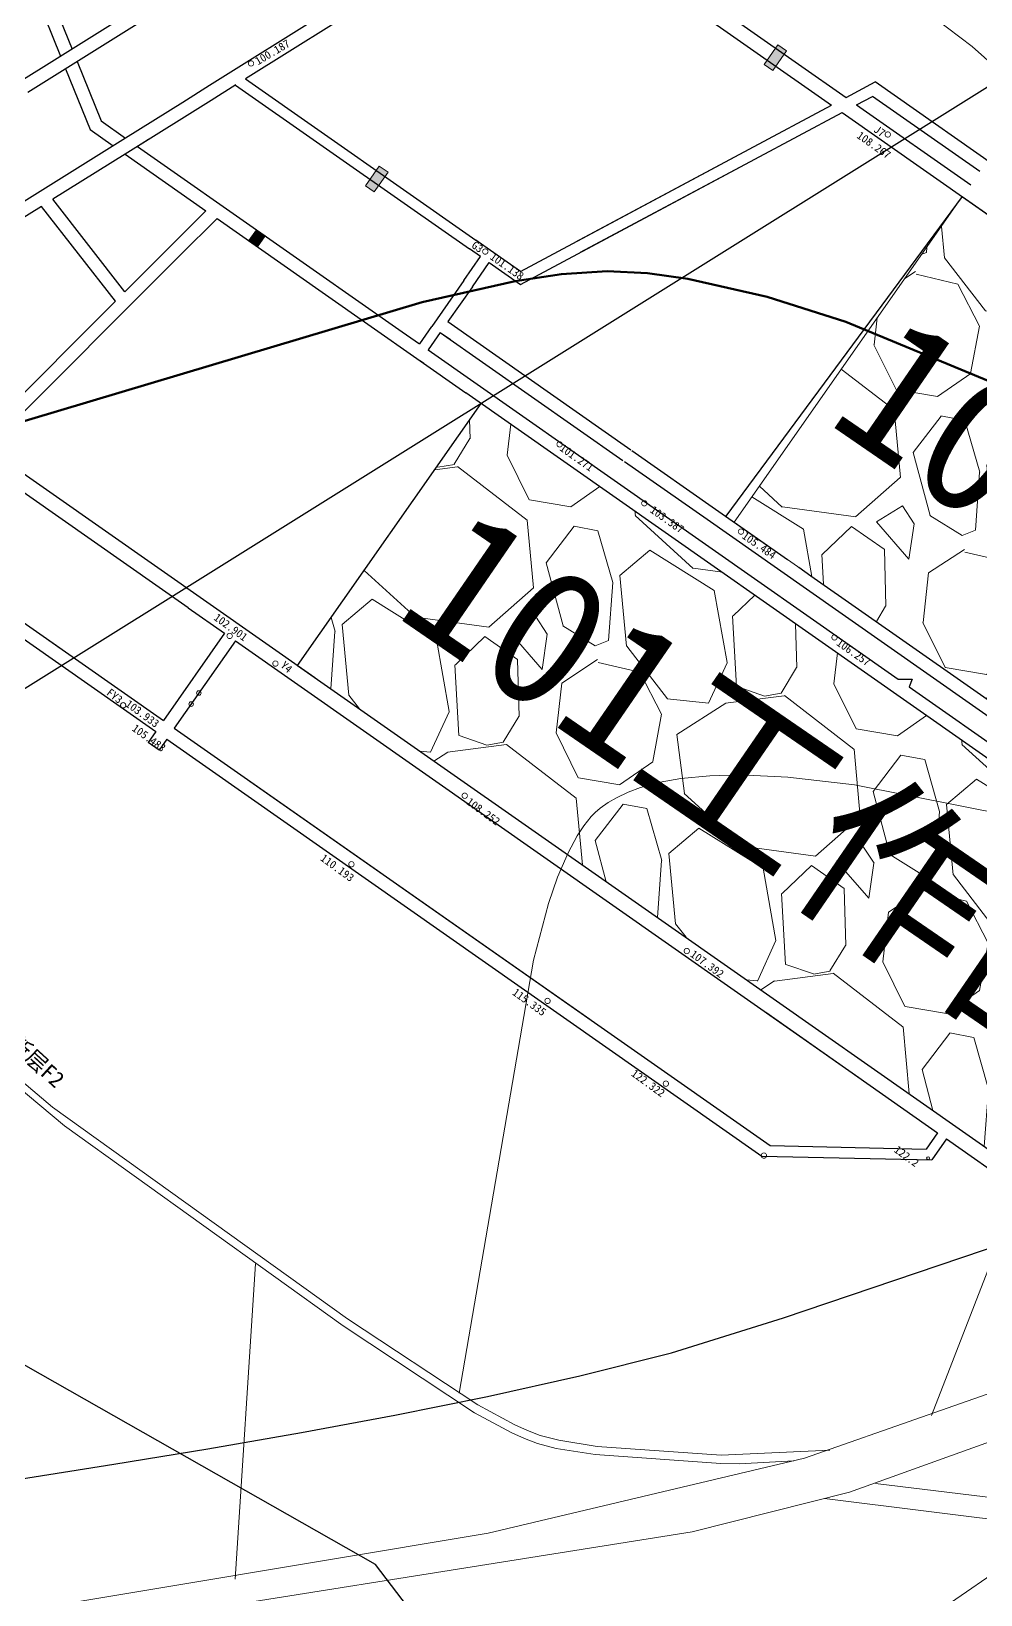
# Model space of a CAD drawing. Header units: inches. Extents: x 36473197 to 36486087, y 3899343 to 3911260.
# Drawn here: x 36482522 to 36482878, y 3903207 to 3903793 of the extents above; entities that cross this region are included whole.
import ezdxf

# ---------------------------------------------------------------- set-up
doc = ezdxf.new("R2010")
doc.units = ezdxf.units.IN
doc.header["$MEASUREMENT"] = 0
doc.layers.get('0').update_dxf_attribs({"lineweight": 0})
doc.layers.get('Defpoints').update_dxf_attribs({"lineweight": 0})
for name, color, linetype, lineweight in [('4煤底板等值线', 7, 'Continuous', 0), ('向北背斜轴', 7, 'Continuous', 0), ('四盘区辅运巷', 7, 'Continuous', 0), ('密闭墙', 7, 'Continuous', 0), ('导线点', 7, 'Continuous', 0), ('巷道注记', 7, 'Continuous', 0), ('采掘图', 7, 'Continuous', 0), ('采空区', 7, 'Continuous', 0)]:
    doc.layers.add(name, color=color, linetype=linetype, lineweight=lineweight)
for name, color, linetype, lineweight, true_color in [('保护煤柱', 7, 'Continuous', 0, 0xff0042), ('巷道1', 7, 'Continuous', 0, 0x2d2d2d), ('断层', 9, 'Continuous', 0, 0x808080), ('断层上盘', 1, 'Continuous', 0, 0xff0000), ('断层下盘', 1, 'Continuous', 0, 0xff0000), ('水闸墙', 3, 'Continuous', 0, 0x00ff00)]:
    doc.layers.add(name, color=color, linetype=linetype, lineweight=lineweight, true_color=true_color)
doc.styles.add('仿宋', font='simfang.ttf')
doc.styles.add('宋体', font='SIMSUN.TTC')
doc.styles.add('新宋体', font='SIMSUN.TTC')
doc.styles.add('黑体', font='simhei.ttf')
doc.linetypes.add('保护煤柱', pattern='A,0.0195,-0.001,[6,西北矿业高家堡煤矿2022年采掘接续图(2022.8.14).shx,S=1.01575e-06,R=0,X=0,Y=0],0.0195', length=0.04)
doc.linetypes.add('断层上盘', pattern='A,0.01,-0.00215,[5,西北矿业高家堡煤矿2022年采掘接续图(2022.8.14).shx,S=3.07087e-07,R=0,X=0,Y=0],-0.00185,0.01', length=0.024)
doc.linetypes.add('断层下盘', pattern='A,0.01,-0.002,[1,西北矿业高家堡煤矿2022年采掘接续图(2022.8.14).shx,S=5.56693e-06,R=0,X=0,Y=0],0,[2,西北矿业高家堡煤矿2022年采掘接续图(2022.8.14).shx,S=5.56693e-06,R=0,X=0,Y=0],0,[3,西北矿业高家堡煤矿2022年采掘接续图(2022.8.14).shx,S=5.56693e-06,R=0,X=0,Y=0],0,[4,西北矿业高家堡煤矿2022年采掘接续图(2022.8.14).shx,S=5.56693e-06,R=0,X=0,Y=0],-0.002,0.01', length=0.024)
doc.dimstyles.get("Standard").update_dxf_attribs({"dimtxt": 30, "dimasz": 20, "dimexe": 0.18, "dimexo": 0.0625, "dimgap": 0.09, "dimtad": 1, "dimdec": 0, "dimzin": 0, "dimdsep": 46, "dimtxsty": '仿宋', "dimcen": 0.09, "dimclrd": 150, "dimclre": 150, "dimadec": 0, "dimazin": 0, "dimtfac": 1, "dimtdec": 0, "dimtofl": 0, "dimtmove": 0, "dimatfit": 3, "dimfxl": 1, "dimtolj": 1, "dimtzin": 0, "dimlwd": 0, "dimarcsym": 0})

# ---------------------------------------------------------------- blocks, each defined once
blk = doc.blocks.new('lr_block_453')
at = {"color": 7, "const_width": 0.3}
blk.add_lwpolyline([(1, 0), (0.97, 0.26), (0.87, 0.5), (0.71, 0.71), (0.5, 0.87), (0.26, 0.97), (0, 1), (-0.26, 0.97), (-0.5, 0.87), (-0.71, 0.71), (-0.87, 0.5), (-0.97, 0.26), (-1, 0), (-0.97, -0.26), (-0.87, -0.5), (-0.71, -0.71), (-0.5, -0.87), (-0.26, -0.97), (0, -1), (0.26, -0.97), (0.5, -0.87), (0.71, -0.71), (0.87, -0.5), (0.97, -0.26), (1, 0)], dxfattribs=at)
blk = doc.blocks.new('lr_block_454')
at = {"color": 7, "const_width": 0.3}
blk.add_lwpolyline([(1, 0), (0.97, 0.26), (0.87, 0.5), (0.71, 0.71), (0.5, 0.87), (0.26, 0.97), (0, 1), (-0.26, 0.97), (-0.5, 0.87), (-0.71, 0.71), (-0.87, 0.5), (-0.97, 0.26), (-1, 0), (-0.97, -0.26), (-0.87, -0.5), (-0.71, -0.71), (-0.5, -0.87), (-0.26, -0.97), (0, -1), (0.26, -0.97), (0.5, -0.87), (0.71, -0.71), (0.87, -0.5), (0.97, -0.26), (1, 0)], dxfattribs=at)
blk = doc.blocks.new('lr_block_457')
at = {"color": 7, "const_width": 0.3}
blk.add_lwpolyline([(1, 0), (0.97, 0.26), (0.87, 0.5), (0.71, 0.71), (0.5, 0.87), (0.26, 0.97), (0, 1), (-0.26, 0.97), (-0.5, 0.87), (-0.71, 0.71), (-0.87, 0.5), (-0.97, 0.26), (-1, 0), (-0.97, -0.26), (-0.87, -0.5), (-0.71, -0.71), (-0.5, -0.87), (-0.26, -0.97), (0, -1), (0.26, -0.97), (0.5, -0.87), (0.71, -0.71), (0.87, -0.5), (0.97, -0.26), (1, 0)], dxfattribs=at)
blk = doc.blocks.new('lr_block_464')
at = {"color": 7, "const_width": 0.3}
blk.add_lwpolyline([(1, 0), (0.97, 0.26), (0.87, 0.5), (0.71, 0.71), (0.5, 0.87), (0.26, 0.97), (0, 1), (-0.26, 0.97), (-0.5, 0.87), (-0.71, 0.71), (-0.87, 0.5), (-0.97, 0.26), (-1, 0), (-0.97, -0.26), (-0.87, -0.5), (-0.71, -0.71), (-0.5, -0.87), (-0.26, -0.97), (0, -1), (0.26, -0.97), (0.5, -0.87), (0.71, -0.71), (0.87, -0.5), (0.97, -0.26), (1, 0)], dxfattribs=at)
blk = doc.blocks.new('lr_block_492')
at = {"color": 7, "const_width": 0.3}
blk.add_lwpolyline([(1, 0), (0.97, 0.26), (0.87, 0.5), (0.71, 0.71), (0.5, 0.87), (0.26, 0.97), (0, 1), (-0.26, 0.97), (-0.5, 0.87), (-0.71, 0.71), (-0.87, 0.5), (-0.97, 0.26), (-1, 0), (-0.97, -0.26), (-0.87, -0.5), (-0.71, -0.71), (-0.5, -0.87), (-0.26, -0.97), (0, -1), (0.26, -0.97), (0.5, -0.87), (0.71, -0.71), (0.87, -0.5), (0.97, -0.26), (1, 0)], dxfattribs=at)
blk = doc.blocks.new('lr_block_499')
at = {"color": 7, "const_width": 0.3}
blk.add_lwpolyline([(1, 0), (0.97, 0.26), (0.87, 0.5), (0.71, 0.71), (0.5, 0.87), (0.26, 0.97), (0, 1), (-0.26, 0.97), (-0.5, 0.87), (-0.71, 0.71), (-0.87, 0.5), (-0.97, 0.26), (-1, 0), (-0.97, -0.26), (-0.87, -0.5), (-0.71, -0.71), (-0.5, -0.87), (-0.26, -0.97), (0, -1), (0.26, -0.97), (0.5, -0.87), (0.71, -0.71), (0.87, -0.5), (0.97, -0.26), (1, 0)], dxfattribs=at)
blk = doc.blocks.new('lr_block_506')
at = {"color": 7, "const_width": 0.3}
blk.add_lwpolyline([(1, 0), (0.97, 0.26), (0.87, 0.5), (0.71, 0.71), (0.5, 0.87), (0.26, 0.97), (0, 1), (-0.26, 0.97), (-0.5, 0.87), (-0.71, 0.71), (-0.87, 0.5), (-0.97, 0.26), (-1, 0), (-0.97, -0.26), (-0.87, -0.5), (-0.71, -0.71), (-0.5, -0.87), (-0.26, -0.97), (0, -1), (0.26, -0.97), (0.5, -0.87), (0.71, -0.71), (0.87, -0.5), (0.97, -0.26), (1, 0)], dxfattribs=at)
blk = doc.blocks.new('lr_block_546')
at = {"color": 7, "const_width": 0.3}
blk.add_lwpolyline([(1, 0), (0.97, 0.26), (0.87, 0.5), (0.71, 0.71), (0.5, 0.87), (0.26, 0.97), (0, 1), (-0.26, 0.97), (-0.5, 0.87), (-0.71, 0.71), (-0.87, 0.5), (-0.97, 0.26), (-1, 0), (-0.97, -0.26), (-0.87, -0.5), (-0.71, -0.71), (-0.5, -0.87), (-0.26, -0.97), (0, -1), (0.26, -0.97), (0.5, -0.87), (0.71, -0.71), (0.87, -0.5), (0.97, -0.26), (1, 0)], dxfattribs=at)
blk = doc.blocks.new('lr_block_554')
at = {"color": 7, "const_width": 0.3}
blk.add_lwpolyline([(1, 0), (0.97, 0.26), (0.87, 0.5), (0.71, 0.71), (0.5, 0.87), (0.26, 0.97), (0, 1), (-0.26, 0.97), (-0.5, 0.87), (-0.71, 0.71), (-0.87, 0.5), (-0.97, 0.26), (-1, 0), (-0.97, -0.26), (-0.87, -0.5), (-0.71, -0.71), (-0.5, -0.87), (-0.26, -0.97), (0, -1), (0.26, -0.97), (0.5, -0.87), (0.71, -0.71), (0.87, -0.5), (0.97, -0.26), (1, 0)], dxfattribs=at)
blk = doc.blocks.new('lr_block_556')
at = {"color": 7, "const_width": 0.3}
blk.add_lwpolyline([(1, 0), (0.97, 0.26), (0.87, 0.5), (0.71, 0.71), (0.5, 0.87), (0.26, 0.97), (0, 1), (-0.26, 0.97), (-0.5, 0.87), (-0.71, 0.71), (-0.87, 0.5), (-0.97, 0.26), (-1, 0), (-0.97, -0.26), (-0.87, -0.5), (-0.71, -0.71), (-0.5, -0.87), (-0.26, -0.97), (0, -1), (0.26, -0.97), (0.5, -0.87), (0.71, -0.71), (0.87, -0.5), (0.97, -0.26), (1, 0)], dxfattribs=at)
blk = doc.blocks.new('临时经纬仪导线点_1')
at = {"color": 7, "const_width": 0.3}
blk.add_lwpolyline([(1, 0), (0.97, 0.26), (0.87, 0.5), (0.71, 0.71), (0.5, 0.87), (0.26, 0.97), (0, 1), (-0.26, 0.97), (-0.5, 0.87), (-0.71, 0.71), (-0.87, 0.5), (-0.97, 0.26), (-1, 0), (-0.97, -0.26), (-0.87, -0.5), (-0.71, -0.71), (-0.5, -0.87), (-0.26, -0.97), (0, -1), (0.26, -0.97), (0.5, -0.87), (0.71, -0.71), (0.87, -0.5), (0.97, -0.26), (1, 0)], dxfattribs=at)
blk = doc.blocks.new('临时经纬仪导线点_1_1_1_1')
at = {"color": 7, "const_width": 0.3}
blk.add_lwpolyline([(1, 0), (0.97, 0.26), (0.87, 0.5), (0.71, 0.71), (0.5, 0.87), (0.26, 0.97), (0, 1), (-0.26, 0.97), (-0.5, 0.87), (-0.71, 0.71), (-0.87, 0.5), (-0.97, 0.26), (-1, 0), (-0.97, -0.26), (-0.87, -0.5), (-0.71, -0.71), (-0.5, -0.87), (-0.26, -0.97), (0, -1), (0.26, -0.97), (0.5, -0.87), (0.71, -0.71), (0.87, -0.5), (0.97, -0.26), (1, 0)], dxfattribs=at)
blk = doc.blocks.new('lr_block_136')
at = {"color": 7, "const_width": 0.6}
blk.add_lwpolyline([(0.01, 0), (0, 0.01)], dxfattribs=at)
blk = doc.blocks.new('*D205')
at = {"layer": 'Defpoints', "color": 0, "transparency": 16777216}
for p in [(36485936.09, 3904772.87), (36482207.75, 3899448.44), (36482358.83, 3899342.66)]:
    blk.add_point(p, dxfattribs=at)
at = {"layer": '四盘区辅运巷', "color": 150, "lineweight": -2, "transparency": 16777216}
for p, q in [((36485936.14, 3904772.84), (36486087.31, 3904666.98)), ((36482207.81, 3899448.41), (36482358.98, 3899342.55))]:
    blk.add_line(p, q, dxfattribs=at)
at = {"layer": '四盘区辅运巷', "color": 150, "lineweight": 0, "transparency": 16777216}
blk.add_line((36486075.69, 3904650.7), (36482370.3, 3899359.04), dxfattribs=at)
at = {"layer": '四盘区辅运巷', "color": 150, "transparency": 16777216}
for points in [[(36486072.96, 3904652.61), (36486078.42, 3904648.79), (36486087.16, 3904667.08)], [(36482367.57, 3899360.95), (36482373.03, 3899357.13), (36482358.83, 3899342.66)]]:
    blk.add_solid(points, dxfattribs=at)
at = {"layer": '四盘区辅运巷', "color": 0, "transparency": 16777216, "insert": (36484210.49, 3902013.62), "char_height": 30, "attachment_point": 5, "rotation": 54.99908, "style": '仿宋'}
blk.add_mtext('\\A1;650', dxfattribs=at)

msp = doc.modelspace()

# ---------------------------------------------------------------- hatches: boundary and pattern name
at = {"layer": '水闸墙'}
h = msp.add_hatch(color=7, dxfattribs=at)
h.set_gradient(color1=(0, 255, 0), color2=(0, 255, 0), one_color=1)
h.paths.add_polyline_path([(36482800.41, 3903778.22), (36482805.57, 3903785.59), (36482802.29, 3903787.89), (36482797.13, 3903780.51)], flags=17)
h = msp.add_hatch(color=7, dxfattribs=at)
h.set_gradient(color1=(0, 255, 0), color2=(0, 255, 0), one_color=1)
h.paths.add_polyline_path([(36482800.41, 3903778.22), (36482805.57, 3903785.59), (36482802.29, 3903787.89), (36482797.13, 3903780.51)], flags=17)
h = msp.add_hatch(color=7, dxfattribs=at)
h.set_gradient(color1=(0, 255, 0), color2=(0, 255, 0), one_color=1)
h.paths.add_polyline_path([(36482650.89, 3903732.75), (36482656.05, 3903740.12), (36482652.77, 3903742.41), (36482647.61, 3903735.04)], flags=17)
h = msp.add_hatch(color=7, dxfattribs=at)
h.set_gradient(color1=(0, 255, 0), color2=(0, 255, 0), one_color=1)
h.paths.add_polyline_path([(36482650.89, 3903732.75), (36482656.05, 3903740.12), (36482652.77, 3903742.41), (36482647.61, 3903735.04)], flags=17)
at = {"layer": '采空区'}
h = msp.add_hatch(dxfattribs=at)
h.set_pattern_fill('GRAVEL', color=160, scale=105.790118, angle=-45.00004, style=0)
h.set_pattern_definition([(148.011827392, (68596872.307, -13823009.514), (-1084.5972532358, 668.1492536708), [14.23257937, -1409.02790148]), (104.968780616, (68596860.2353, -13823001.974), (324.60542222537, -1231.83032385526), [24.42355305, -2417.93098663]), (52.509486966, (68596853.927, -13822978.3794), (-962.3304480337, -1243.8860362498), [17.2213618, -1704.91699648]), (187.272728894, (68596820.7174, -13822942.34), (2102.03324767324, 263.1870727482), [22.2411029, -2201.86876955]), (212.832694066, (68596798.655, -13822945.1556), (1158.3562619836, 741.3383686664), [21.80916186, -2159.1099997]), (277.272728894, (68596780.33, -13822956.9803), (-263.1870727482, 2102.03324767324), [22.2411029, -2201.86876955]), (317.693280355, (68596783.1454, -13822979.0424), (-1280.6230671857, 1170.6969212542), [29.41272083, -2911.85698693]), (352.254368263, (68596804.8977, -13822998.84), (2420.61081370132, -325.1753159775), [27.7686366, -2749.09602793]), (41.428605503, (68596832.413, -13823002.5826), (1207.43395219005, 1072.25659396515), [22.31642548, -2209.32856695]), (95.235398197, (68596849.145, -13822987.816), (97.870433537, -1164.3841181808), [25.4776458, -1248.40407042]), (142.396477686, (68596846.8206, -13822962.4448), (-1366.43778832802, 1048.145169176), [32.9481208, -3261.86639243]), (58.813114722, (68596837.86, -13823045.665), (496.519811386, 839.4937490794), [11.24559538, -1113.31878876]), (91.468274278, (68596843.6837, -13823036.0447), (30.4242278625, -1391.1191068693), [21.39467617, -2118.07806326]), (144.99903989, (68596843.136, -13823014.66), (-104.18323661, -18.36851547), [14.96094433, -134.64887587]), (123.197630402, (68596854.352, -13823005.16), (300.20905056, -484.1791521155), [8.05676384, -797.61677474]), (211.800449374, (68596849.94, -13822998.418), (294.181194363, 159.288783014), [11.39391312, -558.30330943]), (310.96279642, (68596840.257, -13823004.422), (263.472019624, -275.812678895), [18.50575962, -598.35133172]), (81.56409107, (68596852.39, -13823018.397), (-67.446205674, -226.734988688), [13.38149787, -321.15623022]), (296.388580222, (68596839.2867, -13822937.992), (496.2348645101, -986.7268196989), [18.74600898, -1855.85966514]), (350.34521583, (68596847.6185, -13822954.7846), (-1219.489664585, 214.679276294), [15.7268648, -1556.95630813]), (213.197630402, (68596873.225, -13823014.723), (484.1791521155, 300.20905056), [16.11342188, -789.5601167]), (263.609499554, (68596859.742, -13823023.5455), (128.86455515155, 1096.9379125064), [18.74600898, -1855.85966514]), (259.44299467, (68596774.693, -13822949.38), (116.523895881, 557.653213987), [18.07741543, -885.7937524]), (214.774180457, (68596771.381, -13822967.152), (1054.1730253733, 722.9698531985), [15.14681757, -1499.53716794]), (346.800449375, (68596769.226, -13823034.133), (557.653213987, -116.523895881), [16.11342188, -789.5601167]), (297.353064525, (68596784.9135, -13823037.813), (-655.5236475241, 1280.9080140618), [17.73370334, -1755.63182905]), (349.44299467, (68596760.225, -13822983.084), (-557.653213987, 116.523895881), [9.03870772, -894.8324601]), (21.30897236, (68596768.124, -13823027.882), (398.364430973, 177.657298482), [5.39423814, -534.03163993]), (85.96279642, (68596773.15, -13823025.922), (-49.077690206, -330.918225299), [21.80916186, -414.37467045]), (106.008045845, (68596774.6845, -13823004.167), (287.8683912895, -1023.4638506347), [20.21120212, -2000.90617204]), (223.68910741, (68596830.88, -13823006.075), (189.997957753, 140.920267546), [15.25726246, -366.17443387]), (273.156266475, (68596819.848, -13823016.6144), (103.8982897342, -1807.85205331037), [26.63731707, -2637.08980142]), (340.94443579, (68596821.314, -13823043.211), (-802.7567181436, 288.1533381656), [10.89172743, -1078.2842042]), (9.9990399, (68596831.61, -13823046.77), (85.81472114, 122.55175208), [6.3474071, -99.4427113]), (40.255477052, (68596777.443, -13823001.532), (-655.8085944002, -545.3125547165), [14.6967864, -1454.9865081]), (328.011827393, (68596788.659, -13822992.035), (1084.5972532358, -668.1492536708), [28.46515874, -1394.7953221]), (279.9990399, (68596812.8, -13823007.11), (122.55175208, -85.81472114), [27.50543078, -78.28468762]), (245.303886357, (68596817.5776, -13823034.202), (-545.5975015926, -1170.4119743781), [16.72689878, -1655.96174163]), (174.053643987, (68596810.589, -13823049.399), (-435.101461909, 30.7091747386), [15.40325282, -754.76043433]), (127.645015252, (68596795.2687, -13823047.8034), (-1390.83415999324, 1795.7963409158), [25.07913442, -2482.83845253]), (95.425118628, (68596779.951, -13823027.9454), (-134.60746447276, 1372.75059140138), [26.5320559, -2626.6706156])])
h.paths.add_polyline_path([(36482871.38, 3903730.96), (36482785.92, 3903608.92), (36483093.97, 3903393.21), (36483190.19, 3903507.73)], flags=17)
h = msp.add_hatch(color=7, dxfattribs=at)
h.set_gradient(color1=(0, 255, 0), color2=(0, 255, 0), one_color=1)
h.paths.add_polyline_path([(36482607.09, 3903712.15), (36482609.96, 3903716.24), (36482606.68, 3903718.54), (36482603.81, 3903714.44)], flags=17)
h = msp.add_hatch(dxfattribs=at)
h.set_pattern_fill('GRAVEL', color=160, scale=105.790118, angle=-45.00004, style=0)
h.set_pattern_definition([(148.011827392, (68596716.324, -13822946.686), (-1084.5972532358, 668.1492536708), [14.23257937, -1409.02790148]), (104.968780616, (68596704.2526, -13822939.1464), (324.60542222537, -1231.83032385526), [24.42355305, -2417.93098663]), (52.509486966, (68596697.944, -13822915.5516), (-962.3304480337, -1243.8860362498), [17.2213618, -1704.91699648]), (187.272728894, (68596664.7347, -13822879.5123), (2102.03324767324, 263.1870727482), [22.2411029, -2201.86876955]), (212.832694066, (68596642.6725, -13822882.328), (1158.3562619836, 741.3383686664), [21.80916186, -2159.1099997]), (277.272728894, (68596624.347, -13822894.1525), (-263.1870727482, 2102.03324767324), [22.2411029, -2201.86876955]), (317.693280355, (68596627.1627, -13822916.2147), (-1280.6230671857, 1170.6969212542), [29.41272083, -2911.85698693]), (352.254368263, (68596648.915, -13822936.0124), (2420.61081370132, -325.1753159775), [27.7686366, -2749.09602793]), (41.428605503, (68596676.43, -13822939.755), (1207.43395219005, 1072.25659396515), [22.31642548, -2209.32856695]), (95.235398197, (68596693.163, -13822924.988), (97.870433537, -1164.3841181808), [25.4776458, -1248.40407042]), (142.396477686, (68596690.838, -13822899.617), (-1366.43778832802, 1048.145169176), [32.9481208, -3261.86639243]), (58.813114722, (68596681.878, -13822982.837), (496.519811386, 839.4937490794), [11.24559538, -1113.31878876]), (91.468274278, (68596687.701, -13822973.217), (30.4242278625, -1391.1191068693), [21.39467617, -2118.07806326]), (144.99903989, (68596687.15, -13822951.83), (-104.18323661, -18.36851547), [14.96094433, -134.64887587]), (123.197630402, (68596698.369, -13822942.332), (300.20905056, -484.1791521155), [8.05676384, -797.61677474]), (211.800449374, (68596693.958, -13822935.59), (294.181194363, 159.288783014), [11.39391312, -558.30330943]), (310.96279642, (68596684.274, -13822941.595), (263.472019624, -275.812678895), [18.50575962, -598.35133172]), (81.56409107, (68596696.406, -13822955.57), (-67.446205674, -226.734988688), [13.38149787, -321.15623022]), (296.388580222, (68596683.304, -13822875.164), (496.2348645101, -986.7268196989), [18.74600898, -1855.85966514]), (350.34521583, (68596691.636, -13822891.957), (-1219.489664585, 214.679276294), [15.7268648, -1556.95630813]), (213.197630402, (68596717.243, -13822951.895), (484.1791521155, 300.20905056), [16.11342188, -789.5601167]), (263.609499554, (68596703.759, -13822960.718), (128.86455515155, 1096.9379125064), [18.74600898, -1855.85966514]), (259.44299467, (68596618.71, -13822886.553), (116.523895881, 557.653213987), [18.07741543, -885.7937524]), (214.774180457, (68596615.398, -13822904.324), (1054.1730253733, 722.9698531985), [15.14681757, -1499.53716794]), (346.800449375, (68596613.243, -13822971.306), (557.653213987, -116.523895881), [16.11342188, -789.5601167]), (297.353064525, (68596628.931, -13822974.985), (-655.5236475241, 1280.9080140618), [17.73370334, -1755.63182905]), (349.44299467, (68596604.242, -13822920.256), (-557.653213987, 116.523895881), [9.03870772, -894.8324601]), (21.30897236, (68596612.14, -13822965.055), (398.364430973, 177.657298482), [5.39423814, -534.03163993]), (85.96279642, (68596617.166, -13822963.094), (-49.077690206, -330.918225299), [21.80916186, -414.37467045]), (106.008045845, (68596618.702, -13822941.339), (287.8683912895, -1023.4638506347), [20.21120212, -2000.90617204]), (223.68910741, (68596674.898, -13822943.248), (189.997957753, 140.920267546), [15.25726246, -366.17443387]), (273.156266475, (68596663.865, -13822953.7866), (103.8982897342, -1807.85205331037), [26.63731707, -2637.08980142]), (340.94443579, (68596665.332, -13822980.384), (-802.7567181436, 288.1533381656), [10.89172743, -1078.2842042]), (9.9990399, (68596675.63, -13822983.94), (85.81472114, 122.55175208), [6.3474071, -99.4427113]), (40.255477052, (68596621.46, -13822938.7045), (-655.8085944002, -545.3125547165), [14.6967864, -1454.9865081]), (328.011827393, (68596632.676, -13822929.2075), (1084.5972532358, -668.1492536708), [28.46515874, -1394.7953221]), (279.9990399, (68596656.82, -13822944.29), (122.55175208, -85.81472114), [27.50543078, -78.28468762]), (245.303886357, (68596661.595, -13822971.3744), (-545.5975015926, -1170.4119743781), [16.72689878, -1655.96174163]), (174.053643987, (68596654.606, -13822986.571), (-435.101461909, 30.7091747386), [15.40325282, -754.76043433]), (127.645015252, (68596639.286, -13822984.9756), (-1390.83415999324, 1795.7963409158), [25.07913442, -2482.83845253]), (95.425118628, (68596623.9684, -13822965.1177), (-134.60746447276, 1372.75059140138), [26.5320559, -2626.6706156])])
h.paths.add_polyline_path([(36482907.65, 3903355.2), (36482976.47, 3903453.5), (36482690.94, 3903653.44), (36482622.11, 3903555.14)], flags=17)

# ---------------------------------------------------------------- linework, layer by layer
at = {"layer": '4煤底板等值线', "color": 7, "linetype": 'Continuous', "lineweight": 0, "flags": 128}
for points in [[(36482856.66, 3903801.21), (36482875.21, 3903787.31), (36482901.73, 3903763.49)], [(36483005.34, 3903475.75), (36482830.96, 3903510.38), (36482806, 3903513.28), (36482788.12, 3903514.08), (36482776.74, 3903513.8), (36482765.87, 3903512.74), (36482758.12, 3903511.34), (36482750.76, 3903509.35), (36482746.11, 3903507.64), (36482741.7, 3903505.57), (36482738.57, 3903503.75), (36482735.62, 3903501.66), (36482733.78, 3903500.07), (36482732.29, 3903498.51), (36482729.53, 3903495.04), (36482727.02, 3903491.21), (36482723.62, 3903484.92), (36482719.65, 3903475.74), (36482716.21, 3903465.85), (36482710.58, 3903444.65), (36482682.72, 3903282.27)], [(36482859.87, 3903273.84), (36482884.56, 3903337.26)], [(36482606.39, 3903330.81), (36482598.68, 3903212.47)], [(36482847.01, 3903189.85), (36482906.71, 3903230.91)]]:
    msp.add_lwpolyline(points, dxfattribs=at)
at = {"layer": '保护煤柱', "color": 1, "linetype": '保护煤柱', "lineweight": 30, "ltscale": 3750, "true_color": 0xff0000, "flags": 128}
for points in [[(36482990.62, 3903840.59), (36482500.83, 3903534.65), (36482382.52, 3903366.2)], [(36482647.76, 3902060.56), (36482909, 3902378.83), (36482956.41, 3902506), (36482967.2, 3902803.66), (36482651.34, 3903218.03), (36482471.44, 3903320.2), (36482308.23, 3903404.63), (36482047.72, 3903470.73), (36481910.21, 3903412.08), (36481645.42, 3902905.61), (36481168.13, 3902890.49)], [(36481383.77, 3903121.94), (36481402.76, 3903122.03), (36481439.41, 3903122.25), (36481476.06, 3903122.65), (36481494.09, 3903122.9), (36481512.1, 3903123.29), (36481530.1, 3903123.94), (36481548.06, 3903125.04), (36481571.49, 3903127.54), (36481594.86, 3903130.67), (36481618.21, 3903134.06), (36481641.56, 3903137.51), (36481660.14, 3903140.21), (36481678.74, 3903142.67), (36481697.36, 3903144.74), (36481716.02, 3903146.15), (36481727.09, 3903146.47), (36481738.17, 3903146.44), (36481749.24, 3903146.09), (36481760.28, 3903145.35), (36481781.09, 3903142.63), (36481801.82, 3903139.22), (36481822.53, 3903135.72), (36481843.27, 3903132.54), (36481849.79, 3903131.59), (36481856.31, 3903130.77), (36481859.58, 3903130.44), (36481862.84, 3903130.18), (36481869.37, 3903129.99), (36481873.93, 3903130.25), (36481878.49, 3903130.75), (36481883.03, 3903131.42), (36481887.54, 3903132.25), (36481895.15, 3903134), (36481902.68, 3903136.03), (36481910.18, 3903138.26), (36481917.64, 3903140.61), (36481925.7, 3903143.22), (36481933.74, 3903145.86), (36481941.79, 3903148.49), (36481949.85, 3903151.05), (36481956.33, 3903152.99), (36481962.83, 3903154.87), (36481969.35, 3903156.68), (36481975.89, 3903158.43), (36481991.27, 3903162.26), (36482006.72, 3903165.83), (36482022.22, 3903169.23), (36482037.74, 3903172.46), (36482063.19, 3903177.42), (36482088.69, 3903182.11), (36482114.22, 3903186.62), (36482139.77, 3903191.01), (36482173.02, 3903196.64), (36482206.28, 3903202.18), (36482239.56, 3903207.6), (36482272.85, 3903212.91), (36482301.24, 3903217.29), (36482329.64, 3903221.61), (36482358.05, 3903225.89), (36482386.45, 3903230.15), (36482410.48, 3903233.76), (36482434.5, 3903237.37), (36482458.52, 3903241), (36482482.53, 3903244.65), (36482517.86, 3903250.05), (36482553.17, 3903255.6), (36482588.43, 3903261.37), (36482623.65, 3903267.48), (36482658.55, 3903273.99), (36482693.35, 3903281.03), (36482727.98, 3903288.74), (36482762.34, 3903297.46), (36482804.41, 3903310.52), (36482846.19, 3903324.61), (36482887.95, 3903338.77), (36482929.97, 3903352.06), (36482955.86, 3903359.02), (36482981.93, 3903365.33), (36483008.12, 3903371.13), (36483034.43, 3903376.33), (36483051.96, 3903379.22), (36483069.52, 3903381.94), (36483087.07, 3903384.75), (36483104.56, 3903387.82), (36483107.98, 3903388.43), (36483111.39, 3903389.07), (36483114.78, 3903389.8), (36483118.11, 3903390.7), (36483120.52, 3903391.56), (36483122.9, 3903392.5), (36483125.28, 3903393.46), (36483127.67, 3903394.38), (36483132.97, 3903395.98), (36483138.33, 3903397.39), (36483143.71, 3903398.74), (36483149.08, 3903400.15), (36483156.43, 3903402.34), (36483163.75, 3903404.68), (36483171.03, 3903407.09), (36483178.3, 3903409.57), (36483190.52, 3903413.89), (36483202.73, 3903418.22), (36483214.98, 3903422.44), (36483227.33, 3903426.41), (36483243.48, 3903430.88), (36483251.62, 3903432.85), (36483259.8, 3903434.65), (36483268, 3903436.22), (36483276.24, 3903437.54), (36483280.36, 3903438.08), (36483284.5, 3903438.52), (36483292.8, 3903438.99), (36483307.66, 3903438.03), (36483322.52, 3903436.42), (36483329.92, 3903435.74), (36483333.6, 3903435.48), (36483337.27, 3903435.31), (36483340.93, 3903435.25), (36483344.57, 3903435.31), (36483346.39, 3903435.4), (36483348.2, 3903435.55), (36483350, 3903435.74), (36483351.8, 3903436.02), (36483353.93, 3903436.48), (36483356.06, 3903437.04), (36483358.17, 3903437.68), (36483360.26, 3903438.35), (36483365.61, 3903440.24), (36483370.87, 3903442.33), (36483376.06, 3903444.63), (36483381.19, 3903447.1), (36483391.27, 3903452.49), (36483401.07, 3903458.38)]]:
    msp.add_lwpolyline(points, dxfattribs=at)
at = {"layer": '向北背斜轴', "color": 1, "lineweight": 100, "true_color": 0xff0000, "flags": 128}
msp.add_lwpolyline([(36483352.22, 3903436.63), (36483206.26, 3903484.28), (36482886.33, 3903659.71), (36482827.83, 3903683.99), (36482798.29, 3903693.36), (36482768.48, 3903700.12), (36482753.43, 3903702.21), (36482738.24, 3903703.05), (36482721.08, 3903701.89), (36482703.75, 3903699.29), (36482668.8, 3903691.37), (36482510.15, 3903644.05)], dxfattribs=at)
at = {"layer": '密闭墙'}
for p, q in [((36482826.37, 3903762.48, -0.2), (36482830.63, 3903759.5)), ((36482675.66, 3903680, -0.2), (36482679.43, 3903677.37)), ((36482668.2, 3903669.36), (36482669.43, 3903668.49)), ((36482671.07, 3903673.45, -0.2), (36482672.3, 3903672.59))]:
    msp.add_line(p, q, dxfattribs=at)
at = {"layer": '导线点', "color": 1, "linetype": 'Continuous', "true_color": 0xff0000}
msp.add_circle((36482556.7, 3903540.23, -0.2), 1, dxfattribs=at)
at = {"layer": '导线点', "color": 7, "linetype": 'Continuous', "lineweight": 0}
for centre, radius in [((36482582.19, 3903540.66, -0.2), 0.847), ((36482582.21, 3903540.67), 0.847), ((36482585.1, 3903544.81, -0.2), 0.847), ((36482858.61, 3903370.34, -0.2), 0.54)]:
    msp.add_circle(centre, radius, dxfattribs=at)
at = {"layer": '巷道1', "color": 7, "linetype": 'Continuous', "lineweight": 30}
for p, q in [((36482592.88, 3903820.86, -0.2), (36482510.23, 3903769.21, -0.2)), ((36482519.46, 3903817.67, -0.2), (36482533.23, 3903783.59, -0.2)), ((36482523.77, 3903820.36, -0.2), (36482537.54, 3903786.28, -0.2)), ((36482653.49, 3903806.92, -0.2), (36482602.59, 3903775.11, -0.2)), ((36482765.36, 3903805.2, -0.2), (36482822.42, 3903765.25, -0.2)), ((36482773.33, 3903806.33, -0.2), (36482827.86, 3903768.15, -0.2)), ((36482571.98, 3903801.9, -0.2), (36482520.94, 3903770.01, -0.2)), ((36482632.73, 3903799.84, -0.2), (36482589.1, 3903772.58, -0.2)), ((36482539.44, 3903781.57, -0.2), (36482548.42, 3903759.33, -0.2)), ((36482535.13, 3903778.88, -0.2), (36482544.34, 3903756.08, -0.2)), ((36482602.59, 3903775.11, -0.2), (36482688.93, 3903714.65, -0.2)), ((36482589.1, 3903772.58, -0.2), (36482579.04, 3903766.29, -0.2)), ((36482598.92, 3903772.82, -0.2), (36482589.7, 3903767.06, -0.2)), ((36482598.9, 3903772.81, -0.2), (36482663.4, 3903727.65, -0.2)), ((36482827.86, 3903768.15), (36482838.73, 3903773.96)), ((36483309.11, 3903444.61), (36482838.73, 3903773.96)), ((36482579.04, 3903766.29, -0.2), (36482557.61, 3903752.9, -0.2)), ((36482589.7, 3903767.06, -0.2), (36482579.71, 3903760.81, -0.2)), ((36482791.56, 3903748.77), (36482822.43, 3903765.26)), ((36482791.56, 3903748.77), (36482822.43, 3903765.26)), ((36482831.81, 3903765.39), (36482837.74, 3903768.56)), ((36482831.81, 3903765.39, -0.2), (36482874.6, 3903735.42, -0.2)), ((36482878.05, 3903740.34), (36482837.74, 3903768.56)), ((36482548.42, 3903759.33, -0.2), (36482557.61, 3903752.9, -0.2)), ((36482579.71, 3903760.81, -0.2), (36482557.45, 3903746.91, -0.2)), ((36482793.59, 3903744.98), (36482826.38, 3903762.5)), ((36482793.59, 3903744.98), (36482826.38, 3903762.5)), ((36482826.37, 3903762.48, -0.2), (36482986.76, 3903650.18, -0.2)), ((36482557.61, 3903752.9, -0.2), (36482442.6, 3903681.03, -0.2)), ((36482544.34, 3903756.08, -0.2), (36482553, 3903750.02, -0.2)), ((36482566.21, 3903752.38, -0.2), (36482562.06, 3903749.78, -0.2)), ((36482557.45, 3903746.91, -0.2), (36482530.3, 3903729.94, -0.2)), ((36482557.45, 3903746.91, -0.2), (36482587.76, 3903725.68, -0.2)), ((36482562.06, 3903749.78, -0.2), (36482661.35, 3903680.26, -0.2)), ((36482705.71, 3903702.9), (36482791.56, 3903748.77)), ((36482726.25, 3903713.88), (36482791.56, 3903748.77)), ((36482705.71, 3903698.02), (36482793.59, 3903744.98)), ((36482728.28, 3903710.08), (36482793.59, 3903744.98)), ((36482557.37, 3903695.29, -0.2), (36482530.3, 3903729.94, -0.2)), ((36482526.04, 3903727.28, -0.2), (36482404.7, 3903651.46, -0.2)), ((36482553.81, 3903691.73, -0.2), (36482526.04, 3903727.28, -0.2)), ((36482574.53, 3903712.46, -0.2), (36482587.76, 3903725.68, -0.2)), ((36482578.12, 3903708.98, -0.2), (36482591.9, 3903722.78, -0.2)), ((36482591.9, 3903722.78, -0.2), (36482631.35, 3903695.16, -0.2)), ((36482663.4, 3903727.65, -0.2), (36482686.64, 3903711.37, -0.2)), ((36482557.37, 3903695.29, -0.2), (36482574.53, 3903712.46, -0.2)), ((36482690.74, 3903708.51, -0.2), (36482686.64, 3903711.37, -0.2)), ((36482693.26, 3903711.62, -0.2), (36482688.93, 3903714.65, -0.2)), ((36482705.72, 3903702.9, -0.2), (36482693.26, 3903711.62, -0.2)), ((36482505.77, 3903636.6, -0.2), (36482578.12, 3903708.98, -0.2)), ((36482684.5, 3903699.45, -0.2), (36482690.74, 3903708.51, -0.2)), ((36482687.7, 3903697.19, -0.2), (36482694.01, 3903706.21, -0.2)), ((36482694.01, 3903706.21, -0.2), (36482705.71, 3903698.02, -0.2)), ((36482684.5, 3903699.45, -0.2), (36482672.42, 3903682.28, -0.2)), ((36482631.35, 3903695.16, -0.2), (36482685.24, 3903657.43, -0.2)), ((36482687.7, 3903697.19, -0.2), (36482678.53, 3903684.1, -0.2)), ((36482501.61, 3903639.51, -0.2), (36482553.81, 3903691.73, -0.2)), ((36482672.41, 3903682.28, -0.2), (36482667.8, 3903675.74, -0.2)), ((36482678.53, 3903684.1, -0.2), (36482747.13, 3903636.06, -0.2)), ((36482661.35, 3903680.26, -0.2), (36482667.8, 3903675.74, -0.2)), ((36482675.66, 3903680, -0.2), (36482671.07, 3903673.45, -0.2)), ((36482675.66, 3903680, -0.2), (36482744.14, 3903632.06, -0.2)), ((36482671.07, 3903673.45, -0.2), (36482847.45, 3903549.95, -0.2)), ((36482685.18, 3903657.47, -0.2), (36482935.45, 3903482.23, -0.2)), ((36482505.74, 3903636.62, -0.2), (36482628.58, 3903550.61, -0.2)), ((36482747.56, 3903635.77, -0.2), (36482778.93, 3903613.8, -0.2)), ((36482581.05, 3903576.8, -0.2), (36482501.6, 3903632.43, -0.2)), ((36482744.69, 3903631.67, -0.2), (36482775.71, 3903609.95, -0.2)), ((36482778.93, 3903613.8, -0.2), (36482805.93, 3903594.89, -0.2)), ((36482775.71, 3903609.95, -0.2), (36482811.76, 3903584.71, -0.2)), ((36482477.76, 3903600.3, -0.2), (36482571.8, 3903534.45, -0.2)), ((36482474.82, 3903596.25, -0.2), (36482568.93, 3903530.35, -0.2)), ((36482810.09, 3903591.98, -0.2), (36482814.63, 3903588.81, -0.2)), ((36482814.63, 3903588.81, -0.2), (36483015.39, 3903448.23, -0.2)), ((36482811.76, 3903584.71, -0.2), (36483011.95, 3903444.54, -0.2)), ((36482581.05, 3903576.8, -0.2), (36482594.74, 3903567.22, -0.2)), ((36482598.84, 3903564.35, -0.2), (36482832.62, 3903400.66, -0.2)), ((36482622.11, 3903555.14, -0.2), (36482763.74, 3903455.96, -0.2)), ((36482851.55, 3903547.08, -0.2), (36482938.32, 3903486.32, -0.2)), ((36482568.93, 3903530.35, -0.2), (36482566.06, 3903526.26, -0.2)), ((36482568.93, 3903530.35), (36482566.06, 3903526.26)), ((36482575.89, 3903531.58, -0.2), (36482731.74, 3903422.46, -0.2)), ((36482575.89, 3903531.58, -0.2), (36482799.4, 3903375.09, -0.2)), ((36482570.16, 3903523.39, -0.2), (36482566.06, 3903526.26, -0.2)), ((36482573.03, 3903527.49, -0.2), (36482570.16, 3903523.39, -0.2)), ((36482573.03, 3903527.49, -0.2), (36482796.3, 3903371.15, -0.2)), ((36482763.74, 3903455.96, -0.2), (36482907.65, 3903355.2, -0.2)), ((36482797.71, 3903425.1, -0.2), (36482862.21, 3903379.93, -0.2)), ((36482862.21, 3903379.93, -0.2), (36482857.92, 3903373.81, -0.2)), ((36482865.49, 3903377.64, -0.2), (36482859.97, 3903369.76, -0.2)), ((36482865.49, 3903377.64, -0.2), (36482916.52, 3903341.9, -0.2)), ((36482796.3, 3903371.15, -0.2), (36482859.97, 3903369.76, -0.2)), ((36482799.4, 3903375.09, -0.2), (36482857.92, 3903373.81, -0.2))]:
    msp.add_line(p, q, dxfattribs=at)
at = {"layer": '巷道1', "color": 1, "linetype": 'Continuous', "lineweight": 30, "true_color": 0xff0000}
for p, q in [((36482871.38, 3903730.96), (36482782.71, 3903611.17)), ((36482622.11, 3903555.14, -0.2), (36482690.94, 3903653.44, -0.2))]:
    msp.add_line(p, q, dxfattribs=at)
at = {"layer": '巷道1', "color": 7, "linetype": 'Continuous', "lineweight": 30, "flags": 128}
for points in [[(36482594.74, 3903567.22), (36482571.8, 3903534.45)], [(36482598.84, 3903564.35), (36482575.89, 3903531.58)], [(36482847.45, 3903549.95), (36482850.12, 3903550.03), (36482852.64, 3903549.96), (36482851.55, 3903547.08)]]:
    msp.add_lwpolyline(points, dxfattribs=at)
at = {"layer": '断层上盘', "linetype": '断层上盘', "lineweight": 5, "ltscale": 2000, "flags": 128}
for points in [[(36482383.97, 3903502.08), (36482446.7, 3903456.09), (36482534.72, 3903382.51), (36482639.2, 3903307.47)], [(36482639.2, 3903307.48), (36482688.54, 3903274.91), (36482702.47, 3903267.38), (36482707.24, 3903265.24), (36482712.12, 3903263.41), (36482719.18, 3903261.57), (36482733.77, 3903259.27), (36482780.92, 3903255.85), (36482787.74, 3903255.83), (36482808.24, 3903256.9)], [(36482020.17, 3903111.08), (36482770.08, 3903230.27), (36482829.18, 3903245.1), (36482964.48, 3903293.82)], [(36482838.93, 3903248.34), (36483020.99, 3903226.28), (36483066.35, 3903224.86), (36483081.43, 3903225.55), (36483161.44, 3903238.67), (36483386.3, 3903246.16), (36483536.33, 3903244.46)]]:
    msp.add_lwpolyline(points, dxfattribs=at)
at = {"layer": '断层下盘', "linetype": '断层下盘', "lineweight": 5, "ltscale": 2000, "flags": 128}
for points in [[(36482383.97, 3903502.08), (36482448.62, 3903458.5), (36482530.17, 3903389.52), (36482640.82, 3903310.16)], [(36482640.82, 3903310.16), (36482689.76, 3903277.87), (36482703.58, 3903270.39), (36482708.31, 3903268.27), (36482713.15, 3903266.45), (36482720.13, 3903264.62), (36482734.54, 3903262.32), (36482781, 3903258.98), (36482821.72, 3903260.96)], [(36482819.8, 3903242.74), (36483016.42, 3903218.25), (36483065.41, 3903216.63), (36483081.7, 3903217.37), (36483162.13, 3903230.56), (36483385.76, 3903240.09), (36483536.53, 3903237.96)]]:
    msp.add_lwpolyline(points, dxfattribs=at)
at = {"layer": '断层下盘', "linetype": '断层下盘', "lineweight": 5, "ltscale": 1980.19802, "flags": 128}
msp.add_lwpolyline([(36482005.46, 3903114.85), (36482693.63, 3903229.78), (36482812.21, 3903257.84), (36482951.47, 3903306.71)], dxfattribs=at)
at = {"layer": '水闸墙', "color": 7, "flags": 128}
for points in [[(36482800.41, 3903778.22), (36482797.13, 3903780.51), (36482802.29, 3903787.89), (36482805.57, 3903785.59), (36482800.41, 3903778.22)], [(36482800.41, 3903778.22), (36482797.13, 3903780.51), (36482802.29, 3903787.89), (36482805.57, 3903785.59), (36482800.41, 3903778.22)], [(36482650.89, 3903732.75), (36482647.61, 3903735.04), (36482652.77, 3903742.41), (36482656.05, 3903740.12), (36482650.89, 3903732.75)], [(36482650.89, 3903732.75), (36482647.61, 3903735.04), (36482652.77, 3903742.41), (36482656.05, 3903740.12), (36482650.89, 3903732.75)]]:
    msp.add_lwpolyline(points, dxfattribs=at)
at = {"layer": '采掘图', "linetype": 'Continuous', "flags": 128}
for points in [[(36482871.38, 3903730.96), (36483190.19, 3903507.73), (36483093.97, 3903393.21), (36482785.92, 3903608.92), (36482871.38, 3903730.96)], [(36482690.94, 3903653.44), (36482976.47, 3903453.5), (36482907.65, 3903355.2), (36482622.11, 3903555.14), (36482690.94, 3903653.44)]]:
    msp.add_lwpolyline(points, dxfattribs=at)
at = {"layer": '采空区', "color": 7, "flags": 128}
for points in [[(36482607.09, 3903712.15), (36482609.96, 3903716.24), (36482606.68, 3903718.54), (36482603.81, 3903714.44), (36482607.09, 3903712.15)], [(36482606.68, 3903718.54), (36482609.96, 3903716.24), (36482607.09, 3903712.15)], [(36482472.89, 3903603.71), (36482533.5, 3903561.26)]]:
    msp.add_lwpolyline(points, dxfattribs=at)

# ---------------------------------------------------------------- block references
at = {"layer": '导线点'}
for name, p in [('lr_block_457', (36482604.68, 3903780.9, -0.2)), ('临时经纬仪导线点_1', (36482843.51, 3903754.25, -0.2)), ('临时经纬仪导线点_1_1_1_1', (36482843.51, 3903754.25)), ('临时经纬仪导线点_1', (36482692.54, 3903710.36, -0.2)), ('lr_block_464', (36482720.39, 3903638.06, -0.2)), ('lr_block_453', (36482752.19, 3903615.97, -0.2)), ('临时经纬仪导线点_1', (36482788.46, 3903605.34, -0.2)), ('lr_block_556', (36482596.64, 3903566.23, -0.2)), ('lr_block_454', (36482823.52, 3903565.66, -0.2)), ('lr_block_492', (36482613.82, 3903555.85, -0.2)), ('lr_block_546', (36482556.7, 3903540.23, -0.2)), ('lr_block_499', (36482684.82, 3903506.3, -0.2)), ('lr_block_554', (36482642.33, 3903480.6, -0.2)), ('lr_block_506', (36482768.12, 3903448.07, -0.2)), ('临时经纬仪导线点_1', (36482715.89, 3903429.37, -0.2)), ('临时经纬仪导线点_1', (36482760.26, 3903398.33, -0.2)), ('临时经纬仪导线点_1', (36482797.03, 3903371.36, -0.2))]:
    msp.add_blockref(name, p, dxfattribs=at)
at = {"layer": '巷道1', "color": 7, "lineweight": 30}
msp.add_blockref('lr_block_136', (36482672.41, 3903682.28, -0.2), dxfattribs=at)

# ---------------------------------------------------------------- texts
at = {"layer": '导线点', "style": '黑体'}
for s, rotation, p in [('100.187', 30.67845, (36482607.29, 3903780.19, -0.2)), ('108.267', 324.703, (36482831.62, 3903753.21, -0.2)), ('J7', 324.703, (36482837.92, 3903755.49, -0.2)), ('G3', 324.703, (36482687.09, 3903712.09, -0.2)), ('101.138', 324.703, (36482694.01, 3903707.74, -0.2)), ('101.271', 324.703, (36482720.16, 3903636.01, -0.2)), ('103.387', 324.70338, (36482754.06, 3903612.81, -0.2)), ('105.484', 324.703, (36482788.56, 3903603.09, -0.2)), ('102.901', 323.88818, (36482590.43, 3903572.51, -0.2)), ('106.257', 324.70338, (36482823.99, 3903562.98, -0.2)), ('Y4', 318.07177, (36482615.5, 3903554.84, -0.2)), ('FY3', 322.62302, (36482550.19, 3903544.38, -0.2)), ('103.933', 323.88818, (36482557.28, 3903540.09, -0.2)), ('105.483', 323.88818, (36482559.73, 3903530.97, -0.2)), ('108.252', 323.88818, (36482685.16, 3903503.41, -0.2)), ('110.193', 323.88818, (36482630.4, 3903482.28, -0.2)), ('107.392', 323.88818, (36482769.13, 3903446.24, -0.2)), ('115.335', 323.88818, (36482702.42, 3903431.93, -0.2)), ('122.322', 323.88818, (36482747.01, 3903401.54, -0.2)), ('122.2', 323.88818, (36482845.57, 3903372.95, -0.2))]:
    msp.add_text(s, height=3, rotation=rotation, dxfattribs=at).set_placement(p)
at = {"layer": '巷道注记', "color": 1, "true_color": 0xff0000, "style": '宋体'}
for s, p in [('103工作面', (36482819.74, 3903646.81, -0.2)), ('101工作面', (36482657.66, 3903574.48, -0.2))]:
    msp.add_text(s, height=52, rotation=325.49697, dxfattribs=at).set_placement(p)
at = {"layer": '断层', "color": 1, "lineweight": 30, "true_color": 0xff0000, "style": '新宋体'}
msp.add_text('槽波反射断层F2', height=6, rotation=317.58833, dxfattribs=at).set_placement((36482489, 3903434.98, -0.2))

# ---------------------------------------------------------------- dimensions: what is measured, and where the dimension line sits
at = {"layer": '四盘区辅运巷'}
dim = msp.add_linear_dim(base=(36482358.83, 3899342.66), p1=(36485936.09, 3904772.87), p2=(36482207.75, 3899448.44), angle=54.99908, text='650', dimstyle='Standard', dxfattribs=at)
dim.commit()
dim.dimension.update_dxf_attribs({"geometry": '*D205', "text_midpoint": (36484222.99, 3902004.87), "dimtype": 160})

doc.saveas('drawing.dxf')
